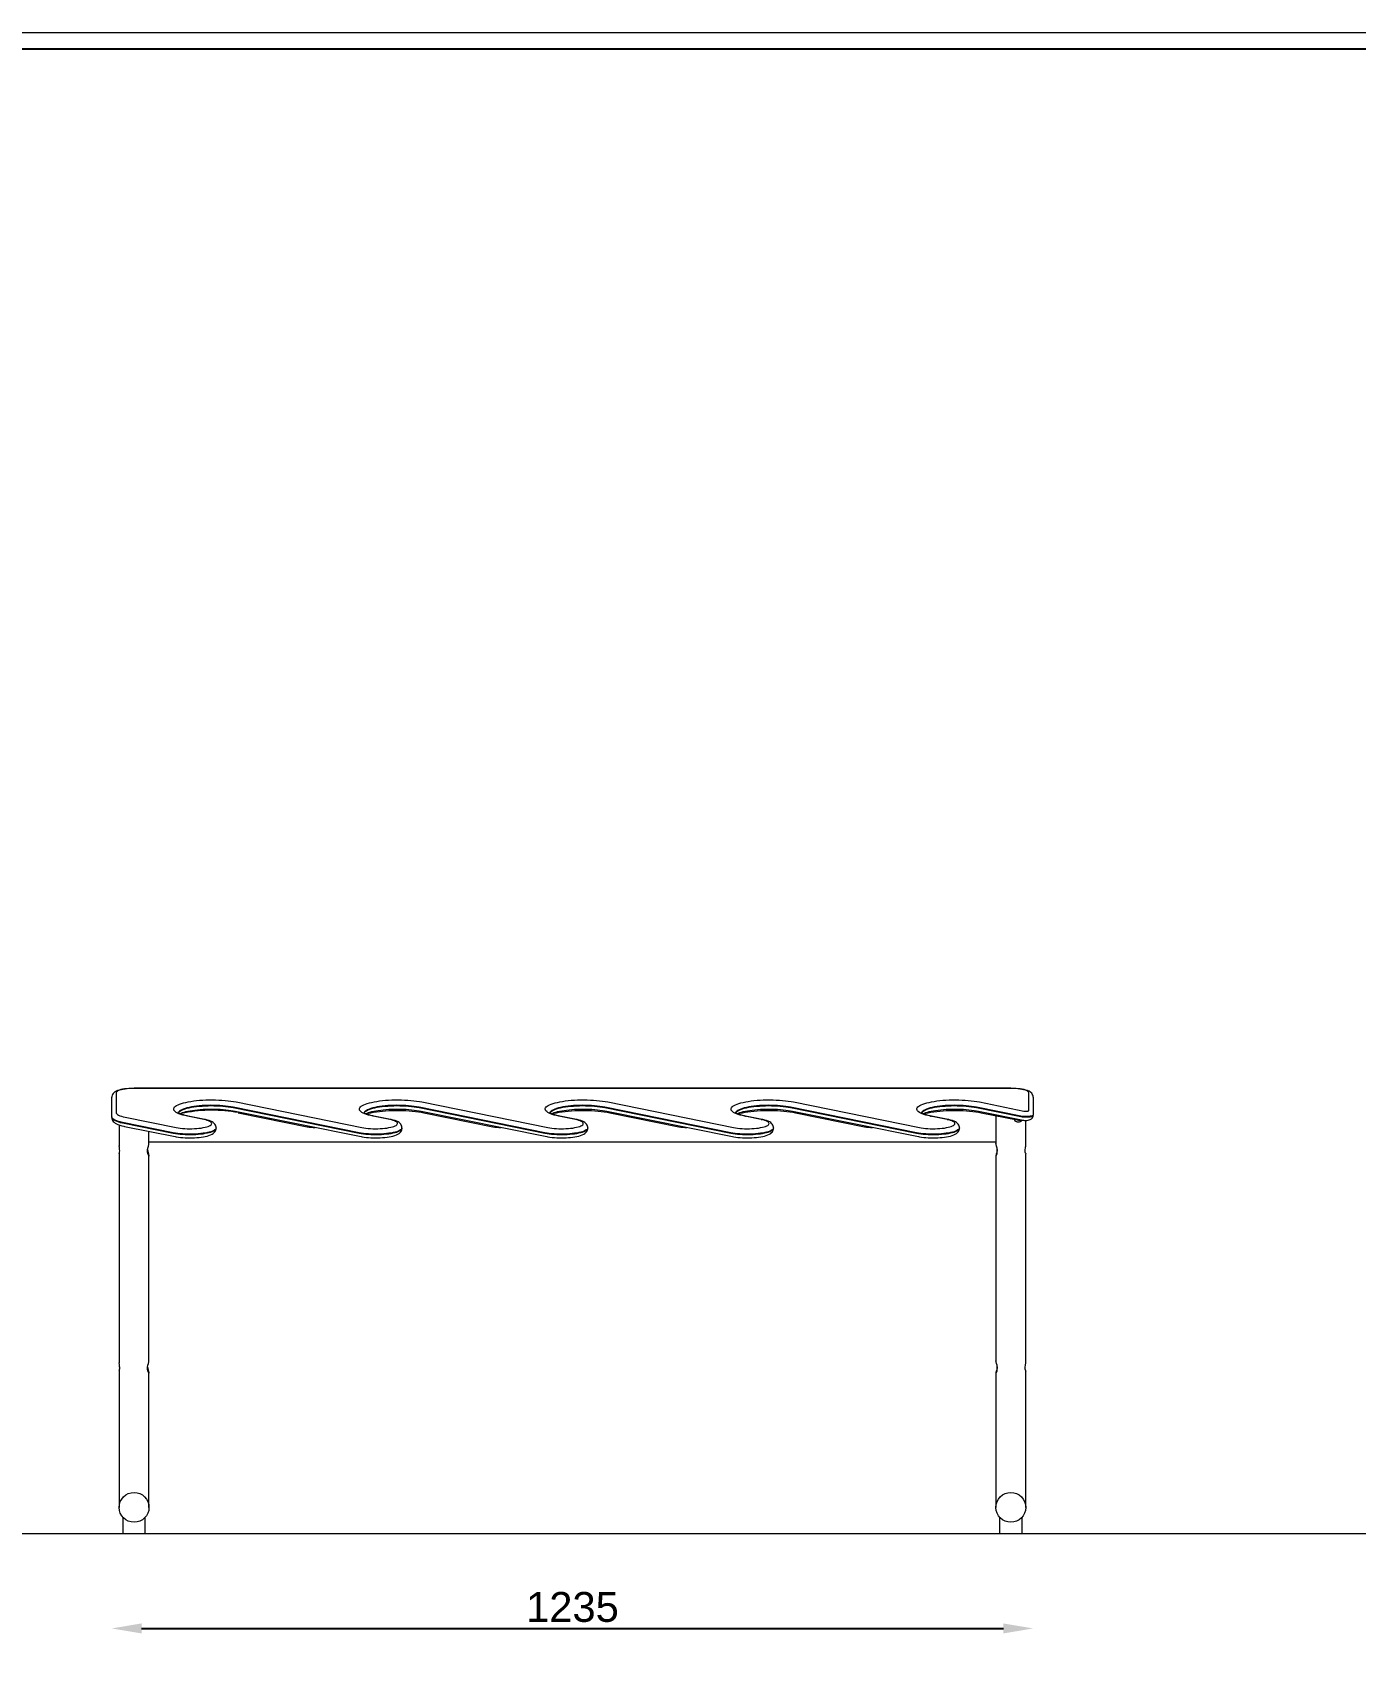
# Model space of a CAD drawing. Header units: millimetres. Extents: x -1411 to 5721, y -19797 to 4144.
# Drawn here: x 2175 to 3948, y 1945 to 4124 of the extents above; entities that cross this region are included whole.
import ezdxf

# ---------------------------------------------------------------- set-up
doc = ezdxf.new("R2010")
doc.units = ezdxf.units.MM
doc.linetypes.add('INCONTINUOUS', pattern=[200000.001, 200000, -0.001])
for name, color, linetype in [('KOTY', 3, 'INCONTINUOUS'), ('OBRYSOVA', 7, 'Continuous'), ('POSTAVY ATD', 8, 'Continuous')]:
    doc.layers.add(name, color=color, linetype=linetype)
doc.layers.add('Nekreslit', color=6, linetype='Continuous', plot=False)
doc.styles.get("Standard").update_dxf_attribs({"font": 'arial.ttf'})
doc.dimstyles.new('PROFI_CSN', dxfattribs={"dimscale": 0, "dimtxt": 3.5, "dimasz": 3, "dimexe": 1, "dimexo": 0, "dimgap": 1.5, "dimtad": 1, "dimlfac": -1, "dimdsep": 46, "dimtxsty": 'Standard', "dimcen": 0, "dimdle": 1, "dimclrd": 256, "dimclre": 256, "dimclrt": 256, "dimadec": 0, "dimazin": 0, "dimtfac": 0.6, "dimtmove": 0, "dimatfit": 1, "dimfxl": 1, "dimtolj": 1, "dimarcsym": 0})

# ---------------------------------------------------------------- blocks, each defined once
blk = doc.blocks.new('*D12')
at = {"layer": 'DEFPOINTS', "color": 0, "transparency": 16777216}
for p in [(2280.7, 2683.8), (3515.7, 2685.2), (3515.7, 1985.2)]:
    blk.add_point(p, dxfattribs=at)
at = {"layer": 'KOTY', "color": 7, "lineweight": -2, "transparency": 16777216}
blk.add_line((2320.7, 1985.2), (3475.7, 1985.2), dxfattribs=at)
at = {"layer": 'KOTY', "color": 7, "transparency": 16777216}
for points in [[(2320.7, 1991.9), (2320.7, 1978.5), (2280.7, 1985.2)], [(3475.7, 1991.9), (3475.7, 1978.5), (3515.7, 1985.2)]]:
    blk.add_solid(points, dxfattribs=at)
at = {"layer": 'KOTY', "color": 7, "lineweight": 15, "transparency": 16777216, "insert": (2898.2, 2013.7), "char_height": 40, "attachment_point": 5}
blk.add_mtext('\\A1;1235', dxfattribs=at)

msp = doc.modelspace()

# ---------------------------------------------------------------- linework, layer by layer
at = {"layer": 'Nekreslit', "color": 4, "lineweight": 15}
msp.add_lwpolyline([(5700.6, 0), (0, 0), (0, 4123.6), (5700.6, 4123.6)], close=True, dxfattribs=at)
at = {"layer": 'Nekreslit'}
msp.add_lwpolyline([(250.6, 251.1), (4290.6, 251.1), (4290.6, 4101.1), (250.6, 4101.1)], close=True, dxfattribs=at)
at = {"layer": 'OBRYSOVA', "lineweight": 15}
for p, q in [((2286.7, 2702.9), (2286.7, 2676.4)), ((3485.7, 2708.9), (2310.7, 2708.9)), ((2310.7, 2708.7), (2310.7, 2708.9)), ((3485.7, 2708.7), (2310.7, 2708.7)), ((3485.7, 2708.7), (3485.7, 2708.9)), ((3509.7, 2679.2), (3509.7, 2702.9)), ((2280.7, 2670.6), (2280.7, 2697)), ((2612.3, 2649.4), (2443.6, 2683.6)), ((2443.6, 2683.1), (2612.3, 2648.9)), ((2447.5, 2690.6), (2616.1, 2656.4)), ((2861.3, 2649.4), (2692.6, 2683.6)), ((2692.6, 2683.1), (2861.3, 2648.9)), ((2696.5, 2690.6), (2865.1, 2656.4)), ((3110.3, 2649.4), (2941.6, 2683.6)), ((2941.6, 2683.1), (3110.3, 2648.9)), ((2945.5, 2690.6), (3114.1, 2656.4)), ((3359.3, 2649.4), (3190.6, 2683.6)), ((3190.6, 2683.1), (3359.3, 2648.9)), ((3194.5, 2690.6), (3363.1, 2656.4)), ((3499.3, 2671.5), (3439.6, 2683.6)), ((3439.6, 2683.1), (3499.3, 2671)), ((3443.5, 2690.6), (3503.2, 2678.5)), ((3515.7, 2697), (3515.7, 2673.4)), ((2280.7, 2670.6), (2280.7, 2670.1)), ((2290.7, 2659.8), (2290.7, 2632)), ((2363.3, 2649.4), (2295.1, 2663.2)), ((2295.1, 2662.7), (2363.3, 2648.9)), ((2298.9, 2670.1), (2367.2, 2656.4)), ((2378.7, 2676.1), (2372.5, 2674.8)), ((2404.3, 2667.1), (2382.1, 2671.6)), ((2405.5, 2667.2), (2383.2, 2671.7)), ((2446.3, 2678.4), (2614.9, 2644.2)), ((2450.1, 2676.2), (2542.6, 2657.5)), ((2542.6, 2658.8), (2542.6, 2657.5)), ((2653.3, 2667.1), (2631.1, 2671.6)), ((2654.5, 2667.2), (2632.2, 2671.7)), ((2695.3, 2678.4), (2863.9, 2644.2)), ((2699.1, 2676.2), (2791.6, 2657.5)), ((2902.3, 2667.1), (2880.1, 2671.6)), ((2903.5, 2667.2), (2881.2, 2671.7)), ((2944.3, 2678.4), (3112.9, 2644.2)), ((2948.1, 2676.2), (3040.6, 2657.5)), ((3151.3, 2667.1), (3129.1, 2671.6)), ((3152.5, 2667.2), (3130.2, 2671.7)), ((3193.3, 2678.4), (3361.9, 2644.2)), ((3197.1, 2676.2), (3289.6, 2657.5)), ((3289.6, 2658.8), (3289.6, 2657.5)), ((3400.3, 2667.1), (3378.1, 2671.6)), ((3401.5, 2667.2), (3379.2, 2671.7)), ((3442.3, 2678.4), (3502, 2666.3)), ((3446.1, 2676.2), (3494.2, 2666.5)), ((3465.7, 2672.3), (3465.7, 2634.9)), ((3505.7, 2632), (3505.7, 2665.9)), ((3515.7, 2673.4), (3515.7, 2672.9)), ((2297.8, 2657.9), (2366, 2644.2)), ((2330.7, 2634.9), (2330.7, 2651.3)), ((3465.7, 2636.6), (2330.7, 2636.6)), ((2420.7, 2655.4), (2420.7, 2655.9)), ((2669.7, 2655.4), (2669.7, 2655.9)), ((2918.7, 2655.4), (2918.7, 2655.9)), ((3167.7, 2655.4), (3167.7, 2655.9)), ((3416.7, 2655.4), (3416.7, 2655.9)), ((2290.7, 2621.4), (2290.7, 2340.9)), ((2290.8, 2621.4), (2290.8, 2621.2)), ((2330.7, 2343.9), (2330.7, 2618.6)), ((3465.7, 2618.6), (3465.7, 2343.9)), ((3505.7, 2340.9), (3505.7, 2621.4)), ((2290.7, 2330.3), (2290.7, 2271.6)), ((2330.7, 2271.6), (2330.7, 2327.5)), ((3465.7, 2327.5), (3465.7, 2271.6)), ((3505.7, 2271.6), (3505.7, 2330.3)), ((2290.7, 2271.6), (2290.7, 2147.4)), ((2330.7, 2147.4), (2330.7, 2271.6)), ((3465.7, 2271.6), (3465.7, 2147.4)), ((3505.7, 2147.4), (3505.7, 2271.6)), ((2295.7, 2134.1), (2295.7, 2112.4)), ((2325.7, 2112.4), (2325.7, 2134.1)), ((3470.7, 2134.1), (3470.7, 2112.4)), ((3500.7, 2112.4), (3500.7, 2134.1)), ((2295.7, 2112.4), (2310.7, 2112.4)), ((2310.7, 2112.4), (2325.7, 2112.4)), ((3470.7, 2112.4), (3485.7, 2112.4)), ((3485.7, 2112.4), (3500.7, 2112.4))]:
    msp.add_line(p, q, dxfattribs=at)
at = {"layer": 'OBRYSOVA', "lineweight": 15, "flags": 128}
for points in [[(2310.7, 2708.9), (2309.2, 2708.8), (2306.3, 2708.8), (2303.5, 2708.6), (2300.7, 2708.4), (2298, 2708), (2295.4, 2707.6), (2293, 2707.1), (2290.7, 2706.6), (2288.6, 2705.9), (2286.5, 2705), (2284.8, 2704), (2283.6, 2703), (2282.6, 2702), (2281.7, 2700.8), (2281.2, 2699.5), (2280.8, 2698.1), (2280.7, 2697)], [(2310.7, 2708.7), (2307.6, 2708.6), (2304.5, 2708.5), (2301.6, 2708.2), (2298.7, 2707.9), (2296.1, 2707.5), (2293.8, 2707), (2291.7, 2706.4), (2289.9, 2705.8), (2288.6, 2705.1), (2287.6, 2704.4), (2286.9, 2703.6), (2286.7, 2702.9)], [(3515.7, 2697), (3515.6, 2698.5), (3515.2, 2699.9), (3514.5, 2701.1), (3513.7, 2702.2), (3512.7, 2703.2), (3511.6, 2704.1), (3510.1, 2704.9), (3508.1, 2705.8), (3505.8, 2706.5), (3503.4, 2707.2), (3500.9, 2707.7), (3498.3, 2708.1), (3495.5, 2708.4), (3492.7, 2708.6), (3489.9, 2708.8), (3486.9, 2708.8), (3485.7, 2708.9)], [(3509.7, 2702.9), (3509.5, 2703.6), (3508.9, 2704.4), (3507.9, 2705.1), (3506.5, 2705.8), (3504.8, 2706.4), (3502.7, 2707), (3500.3, 2707.5), (3497.7, 2707.9), (3494.9, 2708.2), (3491.9, 2708.5), (3488.9, 2708.6), (3485.7, 2708.7)], [(2382.1, 2671.6), (2378.8, 2672.3), (2375.9, 2673.1), (2373.2, 2673.9), (2370.9, 2674.8), (2368.8, 2675.7), (2367.1, 2676.7), (2365.7, 2677.7), (2364.7, 2678.7), (2364, 2679.7), (2363.8, 2680.8), (2363.8, 2681.8), (2364.3, 2682.9), (2365.1, 2683.9), (2366.2, 2684.9), (2367.7, 2685.9), (2369.6, 2686.8), (2371.8, 2687.7), (2374.3, 2688.6), (2377, 2689.4), (2380.1, 2690.1), (2383.4, 2690.8), (2386.9, 2691.4), (2390.6, 2692), (2394.5, 2692.4), (2398.6, 2692.8), (2402.8, 2693.1), (2407, 2693.3), (2411.3, 2693.4), (2415.6, 2693.4), (2420, 2693.4), (2424.3, 2693.2), (2428.5, 2693), (2432.6, 2692.7), (2436.6, 2692.2), (2440.4, 2691.8), (2444.1, 2691.2), (2447.5, 2690.6)], [(2443.6, 2683.6), (2440.4, 2684.2), (2437, 2684.7), (2433.4, 2685.2), (2429.7, 2685.5), (2425.8, 2685.8), (2421.8, 2686), (2417.8, 2686.1), (2413.8, 2686.2), (2409.8, 2686.1), (2405.8, 2685.9), (2401.8, 2685.7), (2398, 2685.4), (2394.4, 2685), (2390.8, 2684.5), (2387.5, 2683.9), (2384.4, 2683.3), (2381.5, 2682.6), (2379, 2681.9), (2376.7, 2681.1), (2374.7, 2680.2), (2373, 2679.3), (2371.6, 2678.4), (2370.7, 2677.5), (2370, 2676.5), (2369.9, 2676.1)], [(2370, 2676), (2370.7, 2677), (2371.6, 2677.9), (2373, 2678.8), (2374.7, 2679.7), (2376.7, 2680.6), (2379, 2681.4), (2381.5, 2682.1), (2384.4, 2682.8), (2387.5, 2683.5), (2390.8, 2684), (2394.4, 2684.5), (2398, 2684.9), (2401.8, 2685.2), (2405.8, 2685.5), (2409.8, 2685.6), (2413.8, 2685.7), (2417.8, 2685.6), (2421.8, 2685.5), (2425.8, 2685.3), (2429.7, 2685.1), (2433.4, 2684.7), (2437, 2684.2), (2440.4, 2683.7), (2443.6, 2683.1)], [(2372, 2675), (2372.4, 2675.2), (2373.9, 2675.8), (2375.7, 2676.5), (2377.8, 2677.1), (2380.2, 2677.7), (2382.9, 2678.3), (2385.8, 2678.9), (2388.9, 2679.4), (2392.2, 2679.8), (2395.7, 2680.2), (2399.3, 2680.5), (2403.1, 2680.8), (2406.9, 2681), (2410.7, 2681.1), (2414.6, 2681.1), (2418.5, 2681.1), (2422.4, 2681), (2426.2, 2680.8), (2430, 2680.5), (2433.6, 2680.2), (2437.1, 2679.8), (2440.4, 2679.4), (2443.6, 2678.9), (2446.3, 2678.4)], [(2631.1, 2671.6), (2627.8, 2672.3), (2624.9, 2673.1), (2622.2, 2673.9), (2619.9, 2674.8), (2617.8, 2675.7), (2616.1, 2676.7), (2614.7, 2677.7), (2613.7, 2678.7), (2613, 2679.7), (2612.8, 2680.8), (2612.8, 2681.8), (2613.3, 2682.9), (2614.1, 2683.9), (2615.2, 2684.9), (2616.7, 2685.9), (2618.6, 2686.8), (2620.8, 2687.7), (2623.3, 2688.6), (2626, 2689.4), (2629.1, 2690.1), (2632.4, 2690.8), (2635.9, 2691.4), (2639.6, 2692), (2643.5, 2692.4), (2647.6, 2692.8), (2651.8, 2693.1), (2656, 2693.3), (2660.3, 2693.4), (2664.6, 2693.4), (2669, 2693.4), (2673.3, 2693.2), (2677.5, 2693), (2681.6, 2692.7), (2685.6, 2692.2), (2689.4, 2691.8), (2693.1, 2691.2), (2696.5, 2690.6)], [(2692.6, 2683.6), (2689.4, 2684.2), (2686, 2684.7), (2682.4, 2685.2), (2678.7, 2685.5), (2674.8, 2685.8), (2670.8, 2686), (2666.8, 2686.1), (2662.8, 2686.2), (2658.8, 2686.1), (2654.8, 2685.9), (2650.8, 2685.7), (2647, 2685.4), (2643.4, 2685), (2639.8, 2684.5), (2636.5, 2683.9), (2633.4, 2683.3), (2630.5, 2682.6), (2628, 2681.9), (2625.7, 2681.1), (2623.7, 2680.2), (2622, 2679.3), (2620.6, 2678.4), (2619.7, 2677.5), (2619, 2676.5), (2618.9, 2676.1)], [(2619, 2676), (2619.7, 2677), (2620.6, 2677.9), (2622, 2678.8), (2623.7, 2679.7), (2625.7, 2680.6), (2628, 2681.4), (2630.5, 2682.1), (2633.4, 2682.8), (2636.5, 2683.5), (2639.8, 2684), (2643.4, 2684.5), (2647, 2684.9), (2650.8, 2685.2), (2654.8, 2685.5), (2658.8, 2685.6), (2662.8, 2685.7), (2666.8, 2685.6), (2670.8, 2685.5), (2674.8, 2685.3), (2678.7, 2685.1), (2682.4, 2684.7), (2686, 2684.2), (2689.4, 2683.7), (2692.6, 2683.1)], [(2621, 2675), (2621.4, 2675.2), (2622.9, 2675.8), (2624.7, 2676.5), (2626.8, 2677.1), (2629.2, 2677.7), (2631.9, 2678.3), (2634.8, 2678.9), (2637.9, 2679.4), (2641.2, 2679.8), (2644.7, 2680.2), (2648.3, 2680.5), (2652.1, 2680.8), (2655.9, 2681), (2659.7, 2681.1), (2663.6, 2681.1), (2667.5, 2681.1), (2671.4, 2681), (2675.2, 2680.8), (2679, 2680.5), (2682.6, 2680.2), (2686.1, 2679.8), (2689.4, 2679.4), (2692.6, 2678.9), (2695.3, 2678.4)], [(2880.1, 2671.6), (2876.8, 2672.3), (2873.9, 2673.1), (2871.2, 2673.9), (2868.9, 2674.8), (2866.8, 2675.7), (2865.1, 2676.7), (2863.7, 2677.7), (2862.7, 2678.7), (2862, 2679.7), (2861.8, 2680.8), (2861.8, 2681.8), (2862.3, 2682.9), (2863.1, 2683.9), (2864.2, 2684.9), (2865.7, 2685.9), (2867.6, 2686.8), (2869.8, 2687.7), (2872.3, 2688.6), (2875, 2689.4), (2878.1, 2690.1), (2881.4, 2690.8), (2884.9, 2691.4), (2888.6, 2692), (2892.5, 2692.4), (2896.6, 2692.8), (2900.8, 2693.1), (2905, 2693.3), (2909.3, 2693.4), (2913.6, 2693.4), (2918, 2693.4), (2922.3, 2693.2), (2926.5, 2693), (2930.6, 2692.7), (2934.6, 2692.2), (2938.4, 2691.8), (2942.1, 2691.2), (2945.5, 2690.6)], [(2941.6, 2683.6), (2938.4, 2684.2), (2935, 2684.7), (2931.4, 2685.2), (2927.7, 2685.5), (2923.8, 2685.8), (2919.8, 2686), (2915.8, 2686.1), (2911.8, 2686.2), (2907.8, 2686.1), (2903.8, 2685.9), (2899.8, 2685.7), (2896, 2685.4), (2892.4, 2685), (2888.8, 2684.5), (2885.5, 2683.9), (2882.4, 2683.3), (2879.5, 2682.6), (2877, 2681.9), (2874.7, 2681.1), (2872.7, 2680.2), (2871, 2679.3), (2869.6, 2678.4), (2868.7, 2677.5), (2868, 2676.5), (2867.9, 2676.1)], [(2868, 2676), (2868.7, 2677), (2869.6, 2677.9), (2871, 2678.8), (2872.7, 2679.7), (2874.7, 2680.6), (2877, 2681.4), (2879.5, 2682.1), (2882.4, 2682.8), (2885.5, 2683.5), (2888.8, 2684), (2892.4, 2684.5), (2896, 2684.9), (2899.8, 2685.2), (2903.8, 2685.5), (2907.8, 2685.6), (2911.8, 2685.7), (2915.8, 2685.6), (2919.8, 2685.5), (2923.8, 2685.3), (2927.7, 2685.1), (2931.4, 2684.7), (2935, 2684.2), (2938.4, 2683.7), (2941.6, 2683.1)], [(2870, 2675), (2870.4, 2675.2), (2871.9, 2675.8), (2873.7, 2676.5), (2875.8, 2677.1), (2878.2, 2677.7), (2880.9, 2678.3), (2883.8, 2678.9), (2886.9, 2679.4), (2890.2, 2679.8), (2893.7, 2680.2), (2897.3, 2680.5), (2901.1, 2680.8), (2904.9, 2681), (2908.7, 2681.1), (2912.6, 2681.1), (2916.5, 2681.1), (2920.4, 2681), (2924.2, 2680.8), (2928, 2680.5), (2931.6, 2680.2), (2935.1, 2679.8), (2938.4, 2679.4), (2941.6, 2678.9), (2944.3, 2678.4)], [(3129.1, 2671.6), (3125.8, 2672.3), (3122.9, 2673.1), (3120.2, 2673.9), (3117.9, 2674.8), (3115.8, 2675.7), (3114.1, 2676.7), (3112.7, 2677.7), (3111.7, 2678.7), (3111, 2679.7), (3110.8, 2680.8), (3110.8, 2681.8), (3111.3, 2682.9), (3112.1, 2683.9), (3113.2, 2684.9), (3114.7, 2685.9), (3116.6, 2686.8), (3118.8, 2687.7), (3121.3, 2688.6), (3124, 2689.4), (3127.1, 2690.1), (3130.4, 2690.8), (3133.9, 2691.4), (3137.6, 2692), (3141.5, 2692.4), (3145.6, 2692.8), (3149.8, 2693.1), (3154, 2693.3), (3158.3, 2693.4), (3162.6, 2693.4), (3167, 2693.4), (3171.3, 2693.2), (3175.5, 2693), (3179.6, 2692.7), (3183.6, 2692.2), (3187.4, 2691.8), (3191.1, 2691.2), (3194.5, 2690.6)], [(3190.6, 2683.6), (3187.4, 2684.2), (3184, 2684.7), (3180.4, 2685.2), (3176.7, 2685.5), (3172.8, 2685.8), (3168.8, 2686), (3164.8, 2686.1), (3160.8, 2686.2), (3156.8, 2686.1), (3152.8, 2685.9), (3148.8, 2685.7), (3145, 2685.4), (3141.4, 2685), (3137.8, 2684.5), (3134.5, 2683.9), (3131.4, 2683.3), (3128.5, 2682.6), (3126, 2681.9), (3123.7, 2681.1), (3121.7, 2680.2), (3120, 2679.3), (3118.6, 2678.4), (3117.7, 2677.5), (3117, 2676.5), (3116.9, 2676.1)], [(3117, 2676), (3117.7, 2677), (3118.6, 2677.9), (3120, 2678.8), (3121.7, 2679.7), (3123.7, 2680.6), (3126, 2681.4), (3128.5, 2682.1), (3131.4, 2682.8), (3134.5, 2683.5), (3137.8, 2684), (3141.4, 2684.5), (3145, 2684.9), (3148.8, 2685.2), (3152.8, 2685.5), (3156.8, 2685.6), (3160.8, 2685.7), (3164.8, 2685.6), (3168.8, 2685.5), (3172.8, 2685.3), (3176.7, 2685.1), (3180.4, 2684.7), (3184, 2684.2), (3187.4, 2683.7), (3190.6, 2683.1)], [(3119, 2675), (3119.4, 2675.2), (3120.9, 2675.8), (3122.7, 2676.5), (3124.8, 2677.1), (3127.2, 2677.7), (3129.9, 2678.3), (3132.8, 2678.9), (3135.9, 2679.4), (3139.2, 2679.8), (3142.7, 2680.2), (3146.3, 2680.5), (3150.1, 2680.8), (3153.9, 2681), (3157.7, 2681.1), (3161.6, 2681.1), (3165.5, 2681.1), (3169.4, 2681), (3173.2, 2680.8), (3177, 2680.5), (3180.6, 2680.2), (3184.1, 2679.8), (3187.4, 2679.4), (3190.6, 2678.9), (3193.3, 2678.4)], [(3378.1, 2671.6), (3374.8, 2672.3), (3371.9, 2673.1), (3369.2, 2673.9), (3366.9, 2674.8), (3364.8, 2675.7), (3363.1, 2676.7), (3361.7, 2677.7), (3360.7, 2678.7), (3360, 2679.7), (3359.8, 2680.8), (3359.8, 2681.8), (3360.3, 2682.9), (3361.1, 2683.9), (3362.2, 2684.9), (3363.7, 2685.9), (3365.6, 2686.8), (3367.8, 2687.7), (3370.3, 2688.6), (3373, 2689.4), (3376.1, 2690.1), (3379.4, 2690.8), (3382.9, 2691.4), (3386.6, 2692), (3390.5, 2692.4), (3394.6, 2692.8), (3398.8, 2693.1), (3403, 2693.3), (3407.3, 2693.4), (3411.6, 2693.4), (3416, 2693.4), (3420.3, 2693.2), (3424.5, 2693), (3428.6, 2692.7), (3432.6, 2692.2), (3436.4, 2691.8), (3440.1, 2691.2), (3443.5, 2690.6)], [(3439.6, 2683.6), (3436.4, 2684.2), (3433, 2684.7), (3429.4, 2685.2), (3425.7, 2685.5), (3421.8, 2685.8), (3417.8, 2686), (3413.8, 2686.1), (3409.8, 2686.2), (3405.8, 2686.1), (3401.8, 2685.9), (3397.8, 2685.7), (3394, 2685.4), (3390.4, 2685), (3386.8, 2684.5), (3383.5, 2683.9), (3380.4, 2683.3), (3377.5, 2682.6), (3375, 2681.9), (3372.7, 2681.1), (3370.7, 2680.2), (3369, 2679.3), (3367.6, 2678.4), (3366.7, 2677.5), (3366, 2676.5), (3365.9, 2676.1)], [(3366, 2676), (3366.7, 2677), (3367.6, 2677.9), (3369, 2678.8), (3370.7, 2679.7), (3372.7, 2680.6), (3375, 2681.4), (3377.5, 2682.1), (3380.4, 2682.8), (3383.5, 2683.5), (3386.8, 2684), (3390.4, 2684.5), (3394, 2684.9), (3397.8, 2685.2), (3401.8, 2685.5), (3405.8, 2685.6), (3409.8, 2685.7), (3413.8, 2685.6), (3417.8, 2685.5), (3421.8, 2685.3), (3425.7, 2685.1), (3429.4, 2684.7), (3433, 2684.2), (3436.4, 2683.7), (3439.6, 2683.1)], [(3368, 2675), (3368.4, 2675.2), (3369.9, 2675.8), (3371.7, 2676.5), (3373.8, 2677.1), (3376.2, 2677.7), (3378.9, 2678.3), (3381.8, 2678.9), (3384.9, 2679.4), (3388.2, 2679.8), (3391.7, 2680.2), (3395.3, 2680.5), (3399.1, 2680.8), (3402.9, 2681), (3406.7, 2681.1), (3410.6, 2681.1), (3414.5, 2681.1), (3418.4, 2681), (3422.2, 2680.8), (3426, 2680.5), (3429.6, 2680.2), (3433.1, 2679.8), (3436.4, 2679.4), (3439.6, 2678.9), (3442.3, 2678.4)], [(2295.1, 2663.2), (2292.2, 2663.8), (2289.7, 2664.5), (2287.4, 2665.3), (2285.4, 2666.1), (2283.7, 2666.9), (2282.4, 2667.8), (2281.5, 2668.7), (2280.9, 2669.7), (2280.7, 2670.6)], [(2280.7, 2670.1), (2280.9, 2668.5), (2281.4, 2667), (2282, 2665.7), (2282.9, 2664.5), (2284, 2663.5), (2285.3, 2662.4), (2287, 2661.4), (2289.1, 2660.4), (2291.5, 2659.5), (2294.1, 2658.8), (2296.8, 2658.1), (2297.8, 2657.9)], [(2280.7, 2670.1), (2280.9, 2669.2), (2281.5, 2668.3), (2282.4, 2667.4), (2283.7, 2666.5), (2285.4, 2665.6), (2287.4, 2664.8), (2289.7, 2664), (2292.2, 2663.3), (2295.1, 2662.7)], [(2286.7, 2676.4), (2286.9, 2675.5), (2287.5, 2674.7), (2288.5, 2673.8), (2289.9, 2673), (2291.7, 2672.2), (2293.8, 2671.4), (2296.2, 2670.7), (2298.9, 2670.1)], [(2367.2, 2656.4), (2369.8, 2655.9), (2372.6, 2655.5), (2375.5, 2655.2), (2378.7, 2654.9), (2381.8, 2654.8), (2385.1, 2654.7), (2388.3, 2654.8), (2391.6, 2654.9), (2394.7, 2655.1), (2397.7, 2655.4), (2400.6, 2655.7), (2403.3, 2656.2), (2405.8, 2656.7), (2408, 2657.2), (2409.9, 2657.9), (2411.6, 2658.6), (2412.9, 2659.3), (2413.9, 2660), (2414.5, 2660.8), (2414.7, 2661.6), (2414.6, 2662.4), (2414.1, 2663.1), (2413.3, 2663.9), (2412.1, 2664.6), (2410.6, 2665.3), (2408.8, 2666), (2406.7, 2666.6), (2404.3, 2667.1)], [(2383.2, 2671.7), (2381.7, 2672), (2379.1, 2672.6), (2376.8, 2673.3), (2374.8, 2673.9), (2373, 2674.6), (2371.6, 2675.2), (2370.6, 2675.8), (2369.8, 2676.3), (2369.5, 2676.6), (2369.4, 2676.7)], [(2383.2, 2671.7), (2382.8, 2671.7), (2382.1, 2671.6)], [(2405.5, 2667.2), (2405.1, 2667.2), (2404.3, 2667.1)], [(2420.7, 2655.9), (2420.7, 2656.8), (2420.4, 2658.3), (2419.8, 2659.6), (2419, 2660.8), (2418.1, 2661.9), (2416.9, 2662.9), (2415.5, 2663.8), (2413.7, 2664.7), (2411.4, 2665.6), (2408.9, 2666.4), (2406.3, 2667), (2405.5, 2667.2)], [(2616.1, 2656.4), (2618.7, 2655.9), (2621.5, 2655.5), (2624.5, 2655.2), (2627.6, 2654.9), (2630.8, 2654.8), (2634, 2654.7), (2637.3, 2654.8), (2640.5, 2654.9), (2643.7, 2655.1), (2646.7, 2655.3), (2649.6, 2655.7), (2652.3, 2656.2), (2654.8, 2656.7), (2657, 2657.2), (2658.9, 2657.9), (2660.6, 2658.6), (2661.9, 2659.3), (2662.9, 2660), (2663.5, 2660.8), (2663.7, 2661.6), (2663.6, 2662.4), (2663.1, 2663.1), (2662.3, 2663.9), (2661.1, 2664.6), (2659.6, 2665.3), (2657.8, 2666), (2655.7, 2666.6), (2653.3, 2667.1)], [(2632.2, 2671.7), (2630.7, 2672), (2628.1, 2672.6), (2625.8, 2673.3), (2623.8, 2673.9), (2622, 2674.6), (2620.6, 2675.2), (2619.6, 2675.8), (2618.8, 2676.3), (2618.5, 2676.6), (2618.4, 2676.7)], [(2621.6, 2674.6), (2624.7, 2675.4), (2628, 2676.2), (2631.6, 2676.8), (2635.4, 2677.5), (2639.4, 2678), (2643.5, 2678.4), (2647.8, 2678.8), (2652.2, 2679.1), (2656.7, 2679.3), (2661.2, 2679.3), (2665.8, 2679.4), (2670.3, 2679.3), (2674.8, 2679.1), (2679.2, 2678.8), (2683.5, 2678.5), (2687.7, 2678), (2691.7, 2677.5), (2695.5, 2676.9), (2699.1, 2676.2)], [(2632.2, 2671.7), (2631.8, 2671.7), (2631.1, 2671.6)], [(2654.5, 2667.2), (2654.1, 2667.2), (2653.3, 2667.1)], [(2669.7, 2655.9), (2669.7, 2656.8), (2669.4, 2658.3), (2668.8, 2659.6), (2668, 2660.8), (2667.1, 2661.9), (2666, 2662.9), (2664.5, 2663.8), (2662.7, 2664.7), (2660.4, 2665.6), (2658, 2666.4), (2655.4, 2667), (2654.5, 2667.2)], [(2865.1, 2656.4), (2867.7, 2655.9), (2870.5, 2655.5), (2873.5, 2655.2), (2876.6, 2654.9), (2879.8, 2654.8), (2883, 2654.7), (2886.3, 2654.8), (2889.5, 2654.9), (2892.7, 2655.1), (2895.7, 2655.3), (2898.6, 2655.7), (2901.3, 2656.2), (2903.8, 2656.7), (2906, 2657.2), (2907.9, 2657.9), (2909.6, 2658.6), (2910.9, 2659.3), (2911.9, 2660), (2912.5, 2660.8), (2912.7, 2661.6), (2912.6, 2662.4), (2912.1, 2663.1), (2911.3, 2663.9), (2910.1, 2664.6), (2908.6, 2665.3), (2906.8, 2666), (2904.7, 2666.6), (2902.3, 2667.1)], [(2881.2, 2671.7), (2879.7, 2672), (2877.1, 2672.6), (2874.8, 2673.3), (2872.8, 2673.9), (2871, 2674.6), (2869.6, 2675.2), (2868.6, 2675.8), (2867.8, 2676.3), (2867.5, 2676.6), (2867.4, 2676.7)], [(2870.6, 2674.6), (2873.7, 2675.4), (2877, 2676.2), (2880.6, 2676.8), (2884.4, 2677.5), (2888.4, 2678), (2892.5, 2678.4), (2896.8, 2678.8), (2901.2, 2679.1), (2905.7, 2679.3), (2910.2, 2679.3), (2914.8, 2679.4), (2919.3, 2679.3), (2923.8, 2679.1), (2928.2, 2678.8), (2932.5, 2678.5), (2936.7, 2678), (2940.7, 2677.5), (2944.5, 2676.9), (2948.1, 2676.2)], [(2881.2, 2671.7), (2880.8, 2671.7), (2880.1, 2671.6)], [(2903.5, 2667.2), (2903.1, 2667.2), (2902.3, 2667.1)], [(2918.7, 2655.9), (2918.7, 2656.8), (2918.4, 2658.3), (2917.8, 2659.6), (2917, 2660.8), (2916.1, 2661.9), (2915, 2662.9), (2913.5, 2663.8), (2911.7, 2664.7), (2909.4, 2665.6), (2907, 2666.4), (2904.4, 2667), (2903.5, 2667.2)], [(3114.1, 2656.4), (3116.7, 2655.9), (3119.5, 2655.5), (3122.5, 2655.2), (3125.6, 2654.9), (3128.8, 2654.8), (3132, 2654.7), (3135.3, 2654.8), (3138.5, 2654.9), (3141.7, 2655.1), (3144.7, 2655.3), (3147.6, 2655.7), (3150.3, 2656.2), (3152.8, 2656.7), (3155, 2657.2), (3156.9, 2657.9), (3158.6, 2658.6), (3159.9, 2659.3), (3160.9, 2660), (3161.5, 2660.8), (3161.7, 2661.6), (3161.6, 2662.4), (3161.1, 2663.1), (3160.3, 2663.9), (3159.1, 2664.6), (3157.6, 2665.3), (3155.8, 2666), (3153.7, 2666.6), (3151.3, 2667.1)], [(3130.2, 2671.7), (3128.7, 2672), (3126.1, 2672.6), (3123.8, 2673.3), (3121.8, 2673.9), (3120, 2674.6), (3118.6, 2675.2), (3117.6, 2675.8), (3116.8, 2676.3), (3116.5, 2676.6), (3116.4, 2676.7)], [(3119.6, 2674.6), (3122.7, 2675.4), (3126, 2676.2), (3129.6, 2676.8), (3133.4, 2677.5), (3137.4, 2678), (3141.5, 2678.4), (3145.8, 2678.8), (3150.2, 2679.1), (3154.7, 2679.3), (3159.2, 2679.3), (3163.8, 2679.4), (3168.3, 2679.3), (3172.8, 2679.1), (3177.2, 2678.8), (3181.5, 2678.5), (3185.7, 2678), (3189.7, 2677.5), (3193.5, 2676.9), (3197.1, 2676.2)], [(3129.1, 2671.6), (3129.8, 2671.7), (3130.2, 2671.7)], [(3151.3, 2667.1), (3152.1, 2667.2), (3152.5, 2667.2)], [(3167.7, 2655.9), (3167.7, 2656.8), (3167.4, 2658.3), (3166.8, 2659.6), (3166, 2660.8), (3165.1, 2661.9), (3164, 2662.9), (3162.5, 2663.8), (3160.7, 2664.7), (3158.4, 2665.6), (3156, 2666.4), (3153.4, 2667), (3152.5, 2667.2)], [(3363.1, 2656.4), (3365.7, 2655.9), (3368.5, 2655.5), (3371.5, 2655.2), (3374.6, 2654.9), (3377.8, 2654.8), (3381, 2654.7), (3384.3, 2654.8), (3387.5, 2654.9), (3390.7, 2655.1), (3393.7, 2655.3), (3396.6, 2655.7), (3399.3, 2656.2), (3401.8, 2656.7), (3404, 2657.2), (3405.9, 2657.9), (3407.6, 2658.6), (3408.9, 2659.3), (3409.9, 2660), (3410.5, 2660.8), (3410.7, 2661.6), (3410.6, 2662.4), (3410.1, 2663.1), (3409.3, 2663.9), (3408.1, 2664.6), (3406.6, 2665.3), (3404.8, 2666), (3402.7, 2666.6), (3400.3, 2667.1)], [(3379.2, 2671.7), (3377.7, 2672), (3375.1, 2672.6), (3372.8, 2673.3), (3370.8, 2673.9), (3369, 2674.6), (3367.6, 2675.2), (3366.6, 2675.8), (3365.8, 2676.3), (3365.5, 2676.6), (3365.4, 2676.7)], [(3368.6, 2674.6), (3371.7, 2675.4), (3375, 2676.2), (3378.6, 2676.8), (3382.4, 2677.5), (3386.4, 2678), (3390.5, 2678.4), (3394.8, 2678.8), (3399.2, 2679.1), (3403.7, 2679.3), (3408.2, 2679.3), (3412.8, 2679.4), (3417.3, 2679.3), (3421.8, 2679.1), (3426.2, 2678.8), (3430.5, 2678.5), (3434.7, 2678), (3438.7, 2677.5), (3442.5, 2676.9), (3446.1, 2676.2)], [(3378.1, 2671.6), (3378.8, 2671.7), (3379.2, 2671.7)], [(3400.3, 2667.1), (3401.1, 2667.2), (3401.5, 2667.2)], [(3416.7, 2655.9), (3416.7, 2656.8), (3416.4, 2658.3), (3415.8, 2659.6), (3415, 2660.8), (3414.1, 2661.9), (3413, 2662.9), (3411.5, 2663.8), (3409.7, 2664.7), (3407.4, 2665.6), (3405, 2666.4), (3402.4, 2667), (3401.5, 2667.2)], [(3490.5, 2667.2), (3490.8, 2666.3), (3491.2, 2665.5), (3491.9, 2664.9), (3492.7, 2664.5), (3493.4, 2664.3), (3494, 2664.2), (3494.7, 2664.2), (3495.7, 2664.1)], [(3495.7, 2664.1), (3496.9, 2664.2), (3497.4, 2664.2), (3498, 2664.4), (3498.7, 2664.5), (3499.4, 2664.8), (3500.1, 2665.3), (3500.5, 2666), (3500.6, 2666.2)], [(3515.7, 2673.4), (3515.6, 2672.9), (3515, 2672.5), (3514.2, 2672.1), (3513, 2671.7), (3511.6, 2671.4), (3510, 2671.2), (3508.2, 2671), (3506.3, 2671), (3504.4, 2671), (3502.6, 2671.1), (3500.9, 2671.3), (3499.3, 2671.5)], [(3499.3, 2671), (3500.9, 2670.8), (3502.6, 2670.6), (3504.4, 2670.5), (3506.3, 2670.5), (3508.2, 2670.5), (3510, 2670.7), (3511.6, 2670.9), (3513, 2671.2), (3514.2, 2671.6), (3515, 2672), (3515.6, 2672.4), (3515.7, 2672.9)], [(3502, 2666.3), (3502.8, 2666.1), (3504.2, 2666), (3505.8, 2665.9), (3507.3, 2666), (3508.8, 2666.1), (3510.3, 2666.5), (3511.6, 2666.9), (3512.6, 2667.4), (3513.5, 2668.1), (3514.4, 2669), (3515.1, 2670.1), (3515.5, 2671.3), (3515.7, 2672.6), (3515.7, 2672.9)], [(3503.2, 2678.5), (3504.1, 2678.3), (3505.2, 2678.2), (3506.3, 2678.2), (3507.4, 2678.3), (3508.4, 2678.5), (3509.1, 2678.7), (3509.6, 2678.9), (3509.7, 2679.2)], [(2420.7, 2655.9), (2420.7, 2655.6), (2420.4, 2654.8), (2419.7, 2653.9), (2418.7, 2653.1), (2417.4, 2652.3), (2415.7, 2651.5), (2413.7, 2650.8), (2411.4, 2650.2), (2408.9, 2649.6), (2406.1, 2649), (2403.1, 2648.6), (2400, 2648.2), (2396.7, 2647.9), (2393.3, 2647.6), (2389.8, 2647.5), (2386.2, 2647.5), (2382.7, 2647.5), (2379.2, 2647.6), (2375.7, 2647.8), (2372.4, 2648.1), (2369.2, 2648.5), (2366.1, 2648.9), (2363.3, 2649.4)], [(2363.3, 2648.9), (2366.1, 2648.4), (2369.2, 2648), (2372.4, 2647.6), (2375.7, 2647.3), (2379.2, 2647.1), (2382.7, 2647), (2386.2, 2647), (2389.8, 2647), (2393.3, 2647.2), (2396.7, 2647.4), (2400, 2647.7), (2403.1, 2648.1), (2406.1, 2648.6), (2408.9, 2649.1), (2411.4, 2649.7), (2413.7, 2650.3), (2415.7, 2651.1), (2417.4, 2651.8), (2418.7, 2652.6), (2419.7, 2653.4), (2420.4, 2654.3), (2420.7, 2655.1), (2420.7, 2655.4)], [(2366, 2644.2), (2367.3, 2643.9), (2370.1, 2643.5), (2373, 2643.1), (2376.1, 2642.8), (2379.2, 2642.6), (2382.3, 2642.5), (2385.5, 2642.4), (2388.6, 2642.5), (2391.8, 2642.6), (2394.9, 2642.8), (2397.9, 2643), (2400.8, 2643.4), (2403.6, 2643.8), (2406.2, 2644.3), (2408.7, 2644.9), (2411, 2645.6), (2413.2, 2646.4), (2415.3, 2647.4), (2416.9, 2648.5), (2418.2, 2649.5), (2419.1, 2650.7), (2419.9, 2651.9), (2420.4, 2653.3), (2420.7, 2654.7), (2420.7, 2655.4)], [(2669.7, 2655.9), (2669.7, 2655.6), (2669.4, 2654.7), (2668.7, 2653.9), (2667.7, 2653.1), (2666.4, 2652.3), (2664.7, 2651.5), (2662.7, 2650.8), (2660.4, 2650.2), (2657.9, 2649.6), (2655.1, 2649), (2652.1, 2648.6), (2648.9, 2648.2), (2645.6, 2647.9), (2642.2, 2647.6), (2638.7, 2647.5), (2635.2, 2647.5), (2631.6, 2647.5), (2628.1, 2647.6), (2624.7, 2647.8), (2621.3, 2648.1), (2618.1, 2648.5), (2615.1, 2648.9), (2612.3, 2649.4)], [(2612.3, 2648.9), (2615.1, 2648.4), (2618.1, 2648), (2621.3, 2647.6), (2624.7, 2647.3), (2628.1, 2647.1), (2631.6, 2647), (2635.2, 2647), (2638.7, 2647), (2642.2, 2647.2), (2645.6, 2647.4), (2648.9, 2647.7), (2652.1, 2648.1), (2655.1, 2648.5), (2657.9, 2649.1), (2660.4, 2649.7), (2662.7, 2650.3), (2664.7, 2651), (2666.4, 2651.8), (2667.7, 2652.6), (2668.7, 2653.4), (2669.4, 2654.3), (2669.7, 2655.1), (2669.7, 2655.4)], [(2614.9, 2644.2), (2616.3, 2643.9), (2619.1, 2643.5), (2622, 2643.1), (2625, 2642.8), (2628.1, 2642.6), (2631.2, 2642.5), (2634.4, 2642.4), (2637.6, 2642.4), (2640.7, 2642.6), (2643.8, 2642.8), (2646.8, 2643), (2649.7, 2643.4), (2652.5, 2643.8), (2655.2, 2644.3), (2657.7, 2644.9), (2660, 2645.6), (2662.2, 2646.4), (2664.3, 2647.4), (2665.9, 2648.5), (2667.1, 2649.5), (2668.1, 2650.7), (2668.9, 2651.9), (2669.4, 2653.3), (2669.7, 2654.7), (2669.7, 2655.4)], [(2918.7, 2655.9), (2918.7, 2655.6), (2918.4, 2654.7), (2917.7, 2653.9), (2916.7, 2653.1), (2915.4, 2652.3), (2913.7, 2651.5), (2911.7, 2650.8), (2909.4, 2650.2), (2906.9, 2649.6), (2904.1, 2649), (2901.1, 2648.6), (2897.9, 2648.2), (2894.6, 2647.9), (2891.2, 2647.6), (2887.7, 2647.5), (2884.2, 2647.5), (2880.6, 2647.5), (2877.1, 2647.6), (2873.7, 2647.8), (2870.3, 2648.1), (2867.1, 2648.5), (2864.1, 2648.9), (2861.3, 2649.4)], [(2861.3, 2648.9), (2864.1, 2648.4), (2867.1, 2648), (2870.3, 2647.6), (2873.7, 2647.3), (2877.1, 2647.1), (2880.6, 2647), (2884.2, 2647), (2887.7, 2647), (2891.2, 2647.2), (2894.6, 2647.4), (2897.9, 2647.7), (2901.1, 2648.1), (2904.1, 2648.5), (2906.9, 2649.1), (2909.4, 2649.7), (2911.7, 2650.3), (2913.7, 2651), (2915.4, 2651.8), (2916.7, 2652.6), (2917.7, 2653.4), (2918.4, 2654.3), (2918.7, 2655.1), (2918.7, 2655.4)], [(2863.9, 2644.2), (2865.3, 2643.9), (2868.1, 2643.5), (2871, 2643.1), (2874, 2642.8), (2877.1, 2642.6), (2880.2, 2642.5), (2883.4, 2642.4), (2886.6, 2642.4), (2889.7, 2642.6), (2892.8, 2642.8), (2895.8, 2643), (2898.7, 2643.4), (2901.5, 2643.8), (2904.2, 2644.3), (2906.7, 2644.9), (2909, 2645.6), (2911.2, 2646.4), (2913.3, 2647.4), (2914.9, 2648.5), (2916.1, 2649.5), (2917.1, 2650.7), (2917.9, 2651.9), (2918.4, 2653.3), (2918.7, 2654.7), (2918.7, 2655.4)], [(3167.7, 2655.9), (3167.7, 2655.6), (3167.4, 2654.7), (3166.7, 2653.9), (3165.7, 2653.1), (3164.4, 2652.3), (3162.7, 2651.5), (3160.7, 2650.8), (3158.4, 2650.2), (3155.9, 2649.6), (3153.1, 2649), (3150.1, 2648.6), (3146.9, 2648.2), (3143.6, 2647.9), (3140.2, 2647.6), (3136.7, 2647.5), (3133.2, 2647.5), (3129.6, 2647.5), (3126.1, 2647.6), (3122.7, 2647.8), (3119.3, 2648.1), (3116.1, 2648.5), (3113.1, 2648.9), (3110.3, 2649.4)], [(3110.3, 2648.9), (3113.1, 2648.4), (3116.1, 2648), (3119.3, 2647.6), (3122.7, 2647.3), (3126.1, 2647.1), (3129.6, 2647), (3133.2, 2647), (3136.7, 2647), (3140.2, 2647.2), (3143.6, 2647.4), (3146.9, 2647.7), (3150.1, 2648.1), (3153.1, 2648.5), (3155.9, 2649.1), (3158.4, 2649.7), (3160.7, 2650.3), (3162.7, 2651), (3164.4, 2651.8), (3165.7, 2652.6), (3166.7, 2653.4), (3167.4, 2654.3), (3167.7, 2655.1), (3167.7, 2655.4)], [(3112.9, 2644.2), (3114.3, 2643.9), (3117.1, 2643.5), (3120, 2643.1), (3123, 2642.8), (3126.1, 2642.6), (3129.2, 2642.5), (3132.4, 2642.4), (3135.6, 2642.4), (3138.7, 2642.6), (3141.8, 2642.8), (3144.8, 2643), (3147.7, 2643.4), (3150.5, 2643.8), (3153.2, 2644.3), (3155.7, 2644.9), (3158, 2645.6), (3160.2, 2646.4), (3162.3, 2647.4), (3163.9, 2648.5), (3165.1, 2649.5), (3166.1, 2650.7), (3166.9, 2651.9), (3167.4, 2653.3), (3167.7, 2654.7), (3167.7, 2655.4)], [(3416.7, 2655.9), (3416.7, 2655.6), (3416.4, 2654.7), (3415.7, 2653.9), (3414.7, 2653.1), (3413.4, 2652.3), (3411.7, 2651.5), (3409.7, 2650.8), (3407.4, 2650.2), (3404.9, 2649.6), (3402.1, 2649), (3399.1, 2648.6), (3395.9, 2648.2), (3392.6, 2647.9), (3389.2, 2647.6), (3385.7, 2647.5), (3382.2, 2647.5), (3378.6, 2647.5), (3375.1, 2647.6), (3371.7, 2647.8), (3368.3, 2648.1), (3365.1, 2648.5), (3362.1, 2648.9), (3359.3, 2649.4)], [(3359.3, 2648.9), (3362.1, 2648.4), (3365.1, 2648), (3368.3, 2647.6), (3371.7, 2647.3), (3375.1, 2647.1), (3378.6, 2647), (3382.2, 2647), (3385.7, 2647), (3389.2, 2647.2), (3392.6, 2647.4), (3395.9, 2647.7), (3399.1, 2648.1), (3402.1, 2648.5), (3404.9, 2649.1), (3407.4, 2649.7), (3409.7, 2650.3), (3411.7, 2651), (3413.4, 2651.8), (3414.7, 2652.6), (3415.7, 2653.4), (3416.4, 2654.3), (3416.7, 2655.1), (3416.7, 2655.4)], [(3361.9, 2644.2), (3363.3, 2643.9), (3366.1, 2643.5), (3369, 2643.1), (3372, 2642.8), (3375.1, 2642.6), (3378.2, 2642.5), (3381.4, 2642.4), (3384.6, 2642.4), (3387.7, 2642.6), (3390.8, 2642.8), (3393.8, 2643), (3396.7, 2643.4), (3399.5, 2643.8), (3402.2, 2644.3), (3404.7, 2644.9), (3407, 2645.6), (3409.2, 2646.4), (3411.3, 2647.4), (3412.9, 2648.5), (3414.1, 2649.5), (3415.1, 2650.7), (3415.9, 2651.9), (3416.4, 2653.3), (3416.7, 2654.7), (3416.7, 2655.4)], [(2290.8, 2621.2), (2290.9, 2621.4), (2291.2, 2622.2), (2291.4, 2623.5), (2291.5, 2625.1), (2291.4, 2626.9), (2291.3, 2628.6), (2291, 2630.2), (2290.8, 2631.4), (2290.7, 2632)], [(2330.7, 2618.6), (2330.7, 2618.2), (2330.4, 2618.4), (2329.9, 2619.3), (2329.2, 2621.1), (2328.9, 2623.6), (2328.9, 2626.3), (2329.3, 2628.9), (2329.9, 2631.3), (2330.4, 2633.5), (2330.7, 2634.8), (2330.7, 2634.9)], [(3465.9, 2618.3), (3466.1, 2618.4), (3466.6, 2619.3), (3467.2, 2621.1), (3467.6, 2623.6), (3467.6, 2626.3), (3467.2, 2628.9), (3466.6, 2631.3), (3466, 2633.5), (3465.7, 2634.8), (3465.7, 2634.9)], [(3467.5, 2626.8), (3467.4, 2625.5), (3466.8, 2623), (3466.2, 2620.7), (3465.8, 2619), (3465.8, 2618.2)], [(3505.7, 2621.4), (3505.7, 2621.2), (3505.6, 2621.4), (3505.3, 2622.2), (3505.1, 2623.5), (3505, 2625.1), (3505, 2626.9), (3505.2, 2628.6), (3505.5, 2630.2), (3505.7, 2631.4), (3505.7, 2632), (3505.7, 2632)], [(2290.8, 2330.2), (2290.9, 2330.3), (2291.2, 2331.1), (2291.4, 2332.4), (2291.5, 2334), (2291.4, 2335.8), (2291.3, 2337.5), (2291, 2339.1), (2290.8, 2340.3), (2290.7, 2340.9)], [(2291.4, 2335.7), (2291.4, 2334.6), (2291.1, 2332.9), (2290.9, 2331.5), (2290.7, 2330.5), (2290.8, 2330.1)], [(2330.7, 2327.5), (2330.7, 2327.2), (2330.4, 2327.3), (2329.9, 2328.2), (2329.2, 2330), (2328.9, 2332.5), (2328.9, 2335.2), (2329.3, 2337.8), (2329.9, 2340.2), (2330.4, 2342.4), (2330.7, 2343.7), (2330.7, 2343.9)], [(3465.9, 2327.2), (3466.1, 2327.3), (3466.6, 2328.2), (3467.2, 2330), (3467.6, 2332.5), (3467.6, 2335.2), (3467.2, 2337.8), (3466.6, 2340.2), (3466, 2342.4), (3465.7, 2343.7), (3465.7, 2343.9)], [(3467.5, 2335.7), (3467.4, 2334.4), (3466.8, 2331.9), (3466.2, 2329.6), (3465.8, 2327.9), (3465.8, 2327.2)], [(3505.7, 2330.3), (3505.7, 2330.1), (3505.6, 2330.3), (3505.3, 2331.1), (3505.1, 2332.4), (3505, 2334), (3505, 2335.8), (3505.2, 2337.5), (3505.5, 2339.1), (3505.7, 2340.3), (3505.7, 2340.9), (3505.7, 2340.9)]]:
    msp.add_lwpolyline(points, dxfattribs=at)
at = {"layer": 'OBRYSOVA', "lineweight": 15}
for centre in [(2310.7, 2147.4), (3485.7, 2147.4)]:
    msp.add_circle(centre, 20, dxfattribs=at)
for centre, radius, start, end in [((2414.8, 2482.6), 196.9, 79.6666, 100.5622), ((3498.8, 2691.6), 25.5, 259.7558, 277.1875), ((2552, 2708.7), 52.1, 259.5903, 271.6207), ((2801, 2708.7), 52.1, 259.5903, 271.6207), ((3050, 2708.7), 52.1, 259.5903, 271.6207), ((3299, 2708.7), 52.1, 259.5903, 271.6207), ((2377.8, 2633.1), 49.3, 187.3923, 196.7679), ((2377.8, 2342), 49.3, 187.3923, 196.7679)]:
    msp.add_arc(centre, radius, start, end, dxfattribs=at)
at = {"layer": 'POSTAVY ATD', "color": 9, "lineweight": 15}
msp.add_line((229.9, 2112.4), (4192.1, 2112.4), dxfattribs=at)

# ---------------------------------------------------------------- dimensions: what is measured, and where the dimension line sits
at = {"layer": 'KOTY', "lineweight": 15}
dim = msp.add_linear_dim(base=(3515.7, 1985.2), p1=(2280.7, 2683.8), p2=(3515.7, 2685.2), dimstyle='PROFI_CSN', override={"dimscale": 1, "dimtxt": 40, "dimasz": 40, "dimgap": 8, "dimdec": 0, "dimlfac": 1, "dimrnd": 1, "dimse1": 1, "dimse2": 1, "dimclrd": 7, "dimclre": 3, "dimclrt": 7, "dimtdec": 0}, dxfattribs=at)
dim.commit()
dim.dimension.update_dxf_attribs({"geometry": '*D12', "text_midpoint": (2898.2, 2013.7)})

doc.saveas('drawing.dxf')
